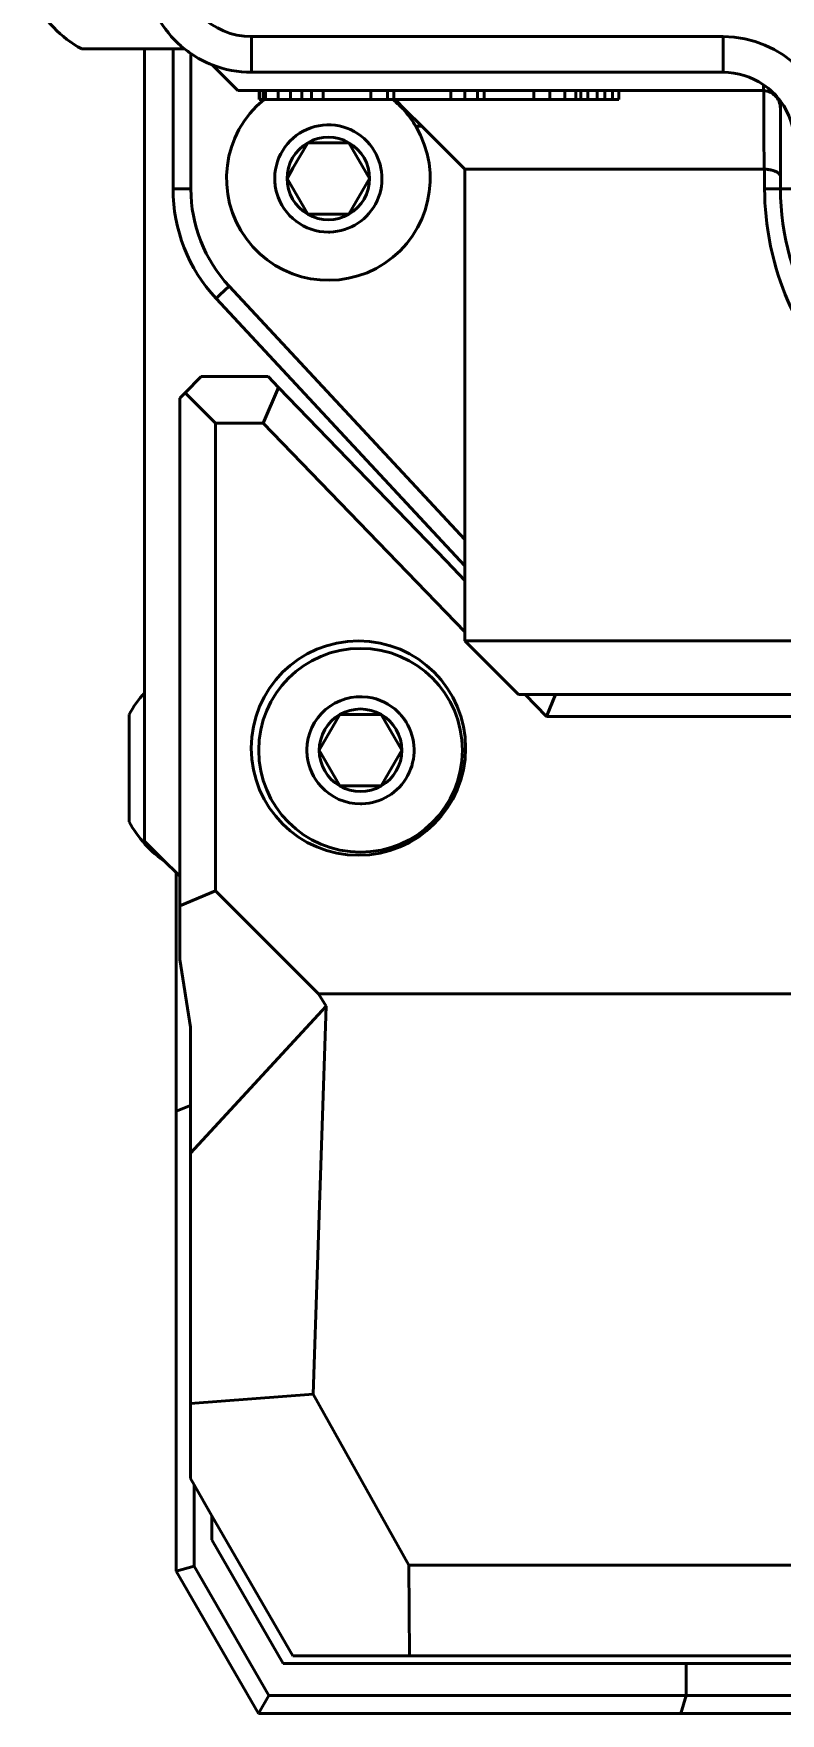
# Model space of a CAD drawing. Header units: millimetres. Extents: x 15 to 415, y 5 to 292.
# Drawn here: x 104.28 to 114.74, y 67.08 to 90.58 of the extents above; entities that cross this region are included whole.
import ezdxf

# ---------------------------------------------------------------- set-up
doc = ezdxf.new("R2010")
doc.units = ezdxf.units.MM
doc.layers.add('Annotations', color=7, linetype='Continuous')
doc.layers.add('Geometries', color=7, linetype='Continuous')
doc.styles.add('Shapr4', font='txt', dxfattribs={"height": 3.3495})
doc.dimstyles.new('ISO-25', dxfattribs={"dimtxt": 2.5, "dimasz": 2.5, "dimexe": 1.25, "dimexo": 0.625, "dimtad": 1, "dimtxsty": 'Standard', "dimcen": 2.5, "dimadec": 0, "dimazin": 0, "dimtfac": 1, "dimtmove": 0, "dimatfit": 3, "dimfxl": 1, "dimarcsym": 0})

# ---------------------------------------------------------------- blocks, each defined once
blk = doc.blocks.new('*D4')
at = {"layer": 'Annotations', "color": 0, "linetype": 'Continuous', "lineweight": 15}
for p, q in [((126.884, 146.28), (154.083, 146.28)), ((152.833, 143.78), (152.833, 69.582)), ((113.965, 67.082), (154.083, 67.082))]:
    blk.add_line(p, q, dxfattribs=at)
at = {"layer": 'Annotations', "color": 0}
for points in [[(153.25, 143.78), (152.417, 143.78), (152.833, 146.28)], [(152.417, 69.582), (153.25, 69.582), (152.833, 67.082)]]:
    blk.add_solid(points, dxfattribs=at)
at = {"layer": 'Defpoints', "color": 0}
for p in [(126.259, 146.28), (113.34, 67.082), (152.833, 67.082)]:
    blk.add_point(p, dxfattribs=at)
at = {"layer": 'Annotations', "color": 0, "lineweight": 15, "insert": (150.14, 103.851), "char_height": 3.3495, "attachment_point": 5, "rotation": 90, "style": 'Shapr4'}
blk.add_mtext('\\A1;158,4', dxfattribs=at)

msp = doc.modelspace()

# ---------------------------------------------------------------- linework, layer by layer
at = {"layer": 'Geometries', "linetype": 'Continuous', "lineweight": 40}
for p, q in [((113.934, 90.5426), (107.3321, 90.5426)), ((107.3321, 90.0426), (107.3321, 90.5426)), ((113.934, 90.0426), (113.934, 90.5426)), ((105.8371, 90.3701), (104.959, 90.3701)), ((105.8371, 81.3652), (105.8371, 90.3701)), ((106.2352, 90.3701), (105.8371, 90.3701)), ((106.2351, 90.3701), (106.2351, 88.4113)), ((106.3967, 90.3701), (106.2352, 90.3701)), ((106.4851, 88.4113), (106.4851, 90.3046)), ((106.7837, 90.1465), (107.1425, 89.7877)), ((107.3321, 90.0426), (113.934, 90.0426)), ((107.4405, 89.7877), (107.1425, 89.7877)), ((107.4405, 89.7877), (107.4405, 89.6627)), ((107.4436, 89.7877), (107.4405, 89.7877)), ((107.4436, 89.7877), (107.4436, 89.6627)), ((107.4991, 89.7877), (107.4436, 89.7877)), ((107.4991, 89.7877), (107.4991, 89.6627)), ((107.5306, 89.7877), (107.4991, 89.7877)), ((107.5306, 89.7877), (107.5306, 89.6797)), ((107.7046, 89.7877), (107.5306, 89.7877)), ((107.7046, 89.7877), (107.7046, 89.6627)), ((107.8797, 89.7877), (107.7046, 89.7877)), ((107.8797, 89.7877), (107.8797, 89.6627)), ((108.0372, 89.7877), (107.8797, 89.7877)), ((108.0372, 89.7877), (108.0372, 89.6627)), ((108.1716, 89.7877), (108.0372, 89.7877)), ((108.1716, 89.7877), (108.1716, 89.6627)), ((108.3349, 89.7877), (108.1716, 89.7877)), ((108.3349, 89.7877), (108.3349, 89.6627)), ((109.0033, 89.7877), (108.3349, 89.7877)), ((109.0033, 89.7877), (109.0033, 89.6627)), ((109.236, 89.7877), (109.0033, 89.7877)), ((109.236, 89.7877), (109.236, 89.7695)), ((109.3252, 89.7877), (109.236, 89.7877)), ((110.1228, 89.7877), (109.3252, 89.7877)), ((109.3252, 89.7877), (109.3252, 89.6627)), ((110.1228, 89.7877), (110.1228, 89.6627)), ((110.3178, 89.7877), (110.1228, 89.7877)), ((110.3178, 89.7877), (110.3178, 89.6627)), ((110.4976, 89.7877), (110.3178, 89.7877)), ((110.4976, 89.7877), (110.4976, 89.6627)), ((110.5909, 89.7877), (110.4976, 89.7877)), ((110.5909, 89.7877), (110.5909, 89.6627)), ((111.2826, 89.7877), (110.5909, 89.7877)), ((111.2826, 89.7877), (111.2826, 89.6627)), ((111.5076, 89.7877), (111.2826, 89.7877)), ((111.5076, 89.7877), (111.5076, 89.6627)), ((111.717, 89.7877), (111.5076, 89.7877)), ((111.717, 89.7877), (111.717, 89.6627)), ((111.8726, 89.7877), (111.717, 89.7877)), ((111.9437, 89.7877), (111.8726, 89.7877)), ((111.8726, 89.7877), (111.8726, 89.6627)), ((111.9437, 89.6627), (111.9437, 89.7877)), ((112.0409, 89.7877), (111.9437, 89.7877)), ((112.0409, 89.7877), (112.0409, 89.6627)), ((112.1698, 89.7877), (112.0409, 89.7877)), ((112.1698, 89.7877), (112.1698, 89.6627)), ((112.2803, 89.7877), (112.1698, 89.7877)), ((112.2803, 89.7877), (112.2803, 89.6627)), ((112.3855, 89.7877), (112.2803, 89.7877)), ((112.3855, 89.7877), (112.3855, 89.6627)), ((112.4733, 89.7877), (112.3855, 89.7877)), ((114.4851, 89.7877), (112.4733, 89.7877)), ((112.4733, 89.7877), (112.4733, 89.6627)), ((114.4977, 89.8685), (114.4979, 89.7877)), ((114.4979, 89.7874), (114.4979, 89.7877)), ((114.5022, 89.7871), (114.4979, 89.7874)), ((107.4405, 89.6627), (107.4436, 89.6627)), ((107.4436, 89.6627), (107.4991, 89.6627)), ((107.4991, 89.6627), (107.5095, 89.6627)), ((107.5095, 89.6627), (107.5304, 89.6627)), ((107.5306, 89.6797), (107.5306, 89.6627)), ((107.5306, 89.6627), (107.7046, 89.6627)), ((107.7046, 89.6627), (107.8797, 89.6627)), ((107.8797, 89.6627), (108.0371, 89.6627)), ((108.0372, 89.6627), (108.1716, 89.6627)), ((108.1716, 89.6627), (108.2307, 89.6627)), ((108.2307, 89.6627), (108.2343, 89.6627)), ((108.2343, 89.6627), (108.2385, 89.6627)), ((108.2385, 89.6627), (108.3349, 89.6627)), ((108.3349, 89.6627), (109.0033, 89.6627)), ((109.0033, 89.6627), (109.236, 89.6627)), ((109.236, 89.7695), (109.236, 89.7182)), ((109.236, 89.6627), (109.236, 89.7182)), ((109.236, 89.6627), (109.3087, 89.6627)), ((109.3087, 89.6627), (109.3252, 89.6627)), ((109.3252, 89.6627), (109.3428, 89.6627)), ((109.3428, 89.6627), (110.1228, 89.6627)), ((109.3428, 89.6627), (109.4901, 89.5154)), ((110.1228, 89.6627), (110.3178, 89.6627)), ((110.3178, 89.6627), (110.4976, 89.6627)), ((110.4976, 89.6627), (110.5909, 89.6627)), ((110.5909, 89.6627), (111.2826, 89.6627)), ((111.2826, 89.6627), (111.5076, 89.6627)), ((111.5076, 89.6627), (111.6506, 89.6627)), ((111.6506, 89.6627), (111.6522, 89.6627)), ((111.6522, 89.6627), (111.717, 89.6627)), ((111.717, 89.6627), (111.8726, 89.6627)), ((111.8726, 89.6627), (111.9437, 89.6627)), ((111.9438, 89.6627), (112.0409, 89.6627)), ((112.0409, 89.6627), (112.1698, 89.6627)), ((112.1698, 89.6627), (112.2803, 89.6627)), ((112.2803, 89.6627), (112.3855, 89.6627)), ((112.3855, 89.6627), (112.4733, 89.6627)), ((114.7351, 89.6412), (114.7351, 88.5842)), ((109.4901, 89.5154), (109.4836, 89.4935)), ((109.4901, 89.5154), (109.7178, 89.2877)), ((109.6328, 89.2877), (109.7178, 89.2877)), ((109.7178, 89.2877), (110.3178, 88.6877)), ((107.9141, 88.7003), (108.1153, 89.0489)), ((108.1204, 89.0576), (108.1153, 89.0489)), ((108.1204, 89.0576), (108.1298, 89.0576)), ((108.409, 89.0576), (108.1298, 89.0576)), ((108.6977, 89.0576), (108.409, 89.0576)), ((108.9864, 88.5576), (108.6977, 89.0576)), ((107.8317, 88.5576), (107.9141, 88.7003)), ((114.506, 88.6877), (110.3178, 88.6877)), ((110.3178, 88.6877), (110.3178, 83.5046)), ((114.5143, 88.6875), (114.506, 88.6877)), ((114.5143, 88.6875), (114.5143, 88.4113)), ((106.2351, 88.4113), (106.4851, 88.4113)), ((107.6591, 88.5689), (107.659, 88.5606)), ((107.659, 88.5606), (107.659, 88.5576)), ((107.659, 88.5576), (107.6591, 88.5459)), ((107.8317, 88.5576), (108.1204, 88.0576)), ((108.6977, 88.0576), (108.9864, 88.5576)), ((114.6719, 88.4113), (114.5143, 88.4113)), ((114.7351, 88.4113), (114.6719, 88.4113)), ((114.7351, 88.5842), (114.7351, 88.4113)), ((114.934, 88.4113), (114.7351, 88.4113)), ((108.1204, 88.0576), (108.1602, 88.0576)), ((108.409, 88.0576), (108.1602, 88.0576)), ((108.409, 88.0576), (108.6977, 88.0576)), ((106.8913, 86.9288), (107.0207, 87.0492)), ((110.3178, 83.5046), (107.0207, 87.0492)), ((106.8377, 86.8789), (106.8913, 86.9288)), ((106.8377, 86.8789), (106.8377, 86.8789)), ((106.8377, 86.8789), (110.0604, 83.4142)), ((106.4048, 85.5603), (106.6298, 85.7853)), ((106.6298, 85.7853), (107.5647, 85.7853)), ((107.5647, 85.7853), (107.7095, 85.6353)), ((106.3298, 85.4853), (106.4048, 85.5603)), ((106.8298, 85.1353), (106.4048, 85.5603)), ((107.7095, 85.6353), (107.4973, 85.1353)), ((107.7095, 85.6353), (110.0604, 83.201)), ((106.3298, 78.795), (106.3298, 85.4853)), ((106.8298, 85.1353), (106.8298, 78.5889)), ((107.4973, 85.1353), (106.8298, 85.1353)), ((110.3178, 82.2146), (107.4973, 85.1353)), ((110.3178, 83.5046), (110.3178, 83.1375)), ((110.0604, 83.4142), (110.3178, 83.1375)), ((110.3178, 82.9344), (110.0604, 83.201)), ((110.3178, 83.1375), (110.3178, 82.9344)), ((110.3178, 82.9344), (110.3178, 82.2146)), ((110.3178, 82.2146), (110.3178, 82.0877)), ((110.3178, 82.0877), (111.0678, 81.3377)), ((116.5887, 82.0877), (110.3178, 82.0877)), ((105.8371, 79.2878), (105.8371, 81.3652)), ((111.0678, 81.3377), (111.1646, 81.3377)), ((111.4597, 81.0321), (111.1646, 81.3377)), ((111.1646, 81.3377), (111.5894, 81.3377)), ((111.5894, 81.3377), (111.4597, 81.0321)), ((111.5894, 81.3377), (118.7574, 81.3377)), ((105.6215, 80.8077), (105.6215, 81.0576)), ((108.5704, 81.0576), (108.2817, 80.5576)), ((108.5704, 81.0576), (108.5849, 81.0576)), ((108.859, 81.0576), (108.5849, 81.0576)), ((108.859, 81.0576), (109.1323, 81.0576)), ((109.1477, 81.0576), (109.1323, 81.0576)), ((109.4364, 80.5576), (109.1477, 81.0576)), ((123.2253, 81.0321), (111.4597, 81.0321)), ((105.6215, 79.8076), (105.6215, 80.8077)), ((108.1091, 80.5689), (108.109, 80.5606)), ((108.109, 80.5606), (108.109, 80.5576)), ((108.109, 80.5576), (108.1091, 80.5459)), ((108.2817, 80.5576), (108.5704, 80.0576)), ((109.1477, 80.0576), (109.4364, 80.5576)), ((108.5704, 80.0576), (108.859, 80.0576)), ((108.859, 80.0576), (109.1477, 80.0576)), ((105.6215, 79.5576), (105.6215, 79.8076)), ((105.8371, 79.2878), (106.1318, 78.993)), ((106.1318, 78.993), (106.2798, 78.845)), ((106.2798, 78.845), (106.3298, 78.795)), ((106.2798, 75.5059), (106.2798, 78.845)), ((106.3298, 78.3818), (106.3298, 78.795)), ((106.8298, 78.5889), (106.3298, 78.3818)), ((106.8298, 78.5889), (108.2702, 77.1485)), ((106.3298, 77.6282), (106.3298, 78.3818)), ((106.4798, 76.6811), (106.3298, 77.6282)), ((108.2702, 77.1485), (126.7028, 77.1485)), ((108.2702, 77.1485), (108.378, 76.9749)), ((108.378, 76.9749), (106.4798, 74.922)), ((108.378, 76.9749), (108.1954, 71.5479)), ((106.4798, 76.6811), (106.4798, 75.5888)), ((106.2798, 75.5059), (106.4798, 75.5888)), ((106.2798, 69.0745), (106.2798, 75.5059)), ((106.4798, 75.5888), (106.4798, 74.922)), ((106.4798, 71.42), (106.4798, 74.922)), ((106.4798, 71.42), (108.1954, 71.5479)), ((108.1954, 71.5479), (109.5335, 69.1556)), ((106.4798, 71.42), (106.4798, 70.3671)), ((106.5298, 70.2805), (106.4798, 70.3671)), ((106.7798, 69.8475), (106.5298, 70.2805)), ((106.5298, 70.2805), (106.5298, 69.1415)), ((107.9126, 67.8853), (106.7798, 69.8475)), ((106.7798, 69.8475), (106.7798, 69.5085)), ((107.7765, 67.7821), (106.7798, 69.5085)), ((106.2798, 69.0745), (106.5298, 69.1415)), ((106.5298, 69.1415), (107.5744, 67.3321)), ((109.5335, 69.1556), (125.3903, 69.1556)), ((109.5335, 69.1556), (109.5429, 67.8853)), ((107.4301, 67.0821), (106.2798, 69.0745)), ((113.418, 67.7821), (107.7765, 67.7821)), ((109.5429, 67.8853), (107.9126, 67.8853)), ((121.6728, 67.8853), (109.5429, 67.8853)), ((113.418, 67.7821), (113.418, 67.3321)), ((113.418, 67.7821), (121.6616, 67.7821)), ((107.5744, 67.3321), (107.4301, 67.0821)), ((107.5744, 67.3321), (113.418, 67.3321)), ((113.418, 67.3321), (122.9408, 67.3321)), ((113.3402, 67.0821), (107.4301, 67.0821)), ((123.013, 67.0821), (113.3402, 67.0821))]:
    msp.add_line(p, q, dxfattribs=at)
at = {"layer": 'Geometries', "linetype": 'Continuous', "lineweight": 40, "flags": 128}
for points in [[(114.4979, 89.7874), (114.4915, 89.7876), (114.4851, 89.7877)], [(114.5022, 89.7871), (114.5031, 89.4792), (114.5042, 89.1713), (114.506, 88.6877)], [(114.6719, 88.6534), (114.6652, 88.6564), (114.6581, 88.6593), (114.6507, 88.6621), (114.643, 88.6647), (114.6348, 88.6673), (114.6263, 88.6698), (114.6175, 88.6721), (114.6085, 88.6744), (114.5995, 88.6764), (114.5903, 88.6782), (114.5808, 88.68), (114.5712, 88.6816), (114.5612, 88.6831), (114.5509, 88.6844), (114.5405, 88.6855), (114.53, 88.6865), (114.5222, 88.687), (114.5143, 88.6875)], [(114.7351, 88.5842), (114.7348, 88.5895), (114.7338, 88.5948), (114.7322, 88.6002), (114.7299, 88.6054), (114.7269, 88.6107), (114.7233, 88.6158), (114.719, 88.6209), (114.7141, 88.6259), (114.7086, 88.6308), (114.7025, 88.6356), (114.6957, 88.6403), (114.6884, 88.6448), (114.6804, 88.6491), (114.6719, 88.6533)], [(114.5143, 88.4113), (114.5155, 88.3146), (114.5191, 88.218), (114.5252, 88.1216), (114.5336, 88.0253), (114.5443, 87.9293), (114.5574, 87.8336), (114.5759, 87.7214), (114.5975, 87.6098), (114.6223, 87.4989), (114.6503, 87.3888), (114.6764, 87.2961), (114.7048, 87.2042), (114.7354, 87.1131), (114.7682, 87.0228), (114.8032, 86.9334), (114.8404, 86.845), (114.8774, 86.7626), (114.9163, 86.6812), (114.9571, 86.6008), (114.9997, 86.5215), (115.0443, 86.4433)], [(108.409, 87.8076), (108.4277, 87.8079), (108.4296, 87.8079)], [(109.4199, 81.0556), (109.4161, 81.0598), (109.4029, 81.0741), (109.3894, 81.088), (109.3818, 81.0955)], [(109.4983, 80.9499), (109.4971, 80.9519), (109.4868, 80.9681), (109.4761, 80.984), (109.4649, 80.9997), (109.4533, 81.0152), (109.4413, 81.0304), (109.4289, 81.0453), (109.4199, 81.0556)], [(108.1091, 80.5459), (108.1093, 80.539), (108.11, 80.5202), (108.1112, 80.5012), (108.1129, 80.482), (108.1137, 80.4746)], [(108.859, 79.8076), (108.8777, 79.8079), (108.8796, 79.8079)], [(113.418, 67.3321), (113.379, 67.2071), (113.3402, 67.0821)]]:
    msp.add_lwpolyline(points, dxfattribs=at)
at = {"layer": 'Geometries', "linetype": 'Continuous', "lineweight": 40}
for centre, radius in [((108.8298, 80.5877), 1.5), ((108.859, 80.5576), 1.425)]:
    msp.add_circle(centre, radius, dxfattribs=at)
for centre, radius, start, end in [((107.3321, 91.5426), 1, 180, 270), ((105.709, 91.7676), 1.586, 206.03726, 241.77734), ((107.3321, 91.5426), 1.5, 211.91483, 231.41719), ((113.934, 89.0426), 1.5, 0, 90), ((107.3321, 91.5426), 1.5, 231.41719, 235.62227), ((107.3321, 91.5426), 1.5, 235.62227, 248.55572), ((107.3321, 91.5426), 1.5, 248.55572, 270), ((113.934, 89.0426), 1, 55.68573, 90), ((113.934, 89.0426), 1, 36.76484, 55.68573), ((114.4851, 89.5377), 0.25, 45.00006, 86.07819), ((108.409, 88.5576), 1.425, 129.14715, 30.81896), ((108.409, 88.5576), 1.425, 41.05216, 50.84902), ((114.4851, 89.5377), 0.25, 359.99999, 44.99962), ((113.934, 89.0426), 1, 0, 36.76484), ((108.409, 88.5576), 1.425, 30.81896, 41.05216), ((108.409, 88.5576), 0.75, 39.19875, 179.14403), ((108.409, 88.5576), 0.5774, 60, 120), ((108.409, 88.5576), 0.5774, 120, 180), ((108.409, 88.5576), 0.75, 271.56779, 39.19875), ((108.409, 88.5576), 0.5774, 0, 60), ((108.4851, 88.4113), 2.25, 180, 222.92748), ((108.4851, 88.4113), 2, 180, 222.92748), ((108.409, 88.5576), 0.75, 180.89768, 195.74034), ((108.409, 88.5576), 0.5774, 180, 240), ((108.409, 88.5576), 0.5774, 300, 0), ((118.2351, 88.4113), 3.5, 180, 211.67644), ((108.409, 88.5576), 0.75, 195.74034, 270), ((108.409, 88.5576), 0.5774, 240, 300), ((107.019, 80.3076), 1.586, 138.17778, 151.77734), ((108.859, 80.5576), 0.75, 82.12316, 179.14403), ((108.859, 80.5576), 0.5774, 60, 120), ((108.859, 80.5576), 0.75, 45.81453, 82.12316), ((108.859, 80.5576), 0.5774, 120, 180), ((108.859, 80.5576), 0.75, 271.56779, 31.53121), ((108.859, 80.5576), 0.5774, 0, 60), ((108.859, 80.5576), 0.75, 186.36131, 222.63656), ((108.859, 80.5576), 0.5774, 180, 240), ((108.859, 80.5576), 0.5774, 300, 0), ((108.859, 80.5576), 0.75, 222.63656, 270), ((108.859, 80.5576), 0.5774, 240, 300), ((107.019, 80.3076), 1.586, 208.22267, 235.98789)]:
    msp.add_arc(centre, radius, start, end, dxfattribs=at)

# ---------------------------------------------------------------- dimensions: what is measured, and where the dimension line sits
at = {"layer": 'Annotations', "linetype": 'Continuous', "lineweight": 15}
dim = msp.add_linear_dim(base=(152.8333, 67.0821), p1=(126.2586, 146.2799), p2=(113.3402, 67.0821), angle=270, dimstyle='ISO-25', override={"dimscale": 1, "dimgap": 0.7, "dimdec": 2, "dimlfac": 2, "dimrnd": 0.01, "dimzin": 8, "dimdsep": 44, "dimtxsty": 'Shapr4', "dimse1": 0, "dimse2": 0, "dimadec": 2, "dimtol": 0, "dimlim": 0, "dimtp": 0, "dimtm": 0, "dimtfac": 0.6, "dimtdec": 8, "dimfrac": 2, "dimtolj": 1, "dimlwd": 15, "dimlwe": 15}, dxfattribs=at)
dim.commit()
dim.dimension.update_dxf_attribs({"geometry": '*D4', "text_midpoint": (152.8333, 103.8507), "dimtype": 160})

doc.saveas('drawing.dxf')
